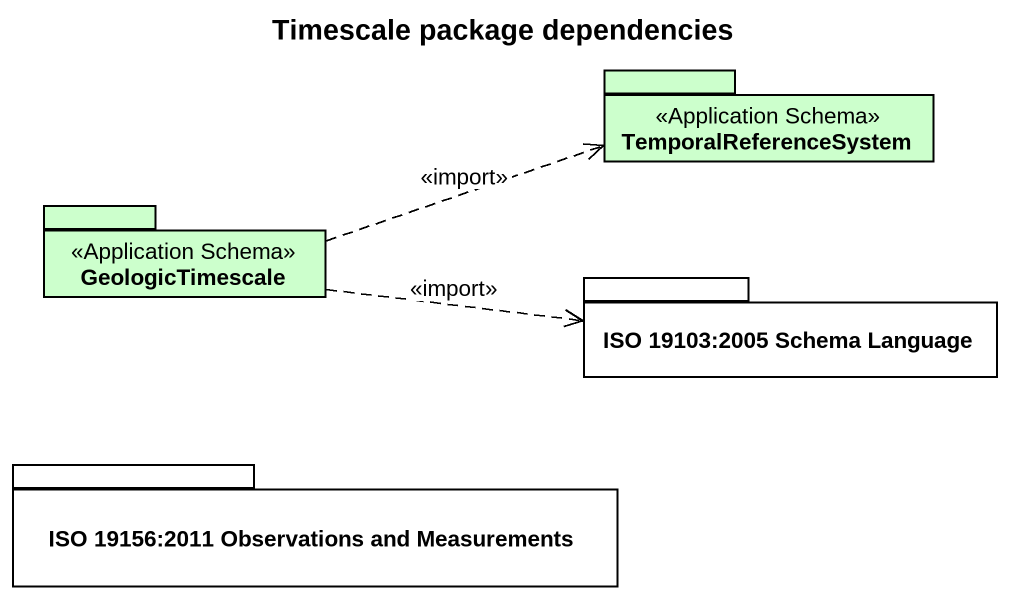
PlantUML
@startuml
title Timescale package dependencies
package TemporalReferenceSystem <<Application Schema>> #CCFFCC {
}
package GeologicTimescale <<Application Schema>> #CCFFCC {
}
package "ISO 19103:2005 Schema Language" as ISO_19103_2005_Schema {
}
package "ISO 19156:2011 Observations and Measurements" as ISO_19156_2011_Observations {
}
GeologicTimescale .right.> TemporalReferenceSystem : <<import>>
GeologicTimescale .right.> ISO_19103_2005_Schema : <<import>>
@enduml
